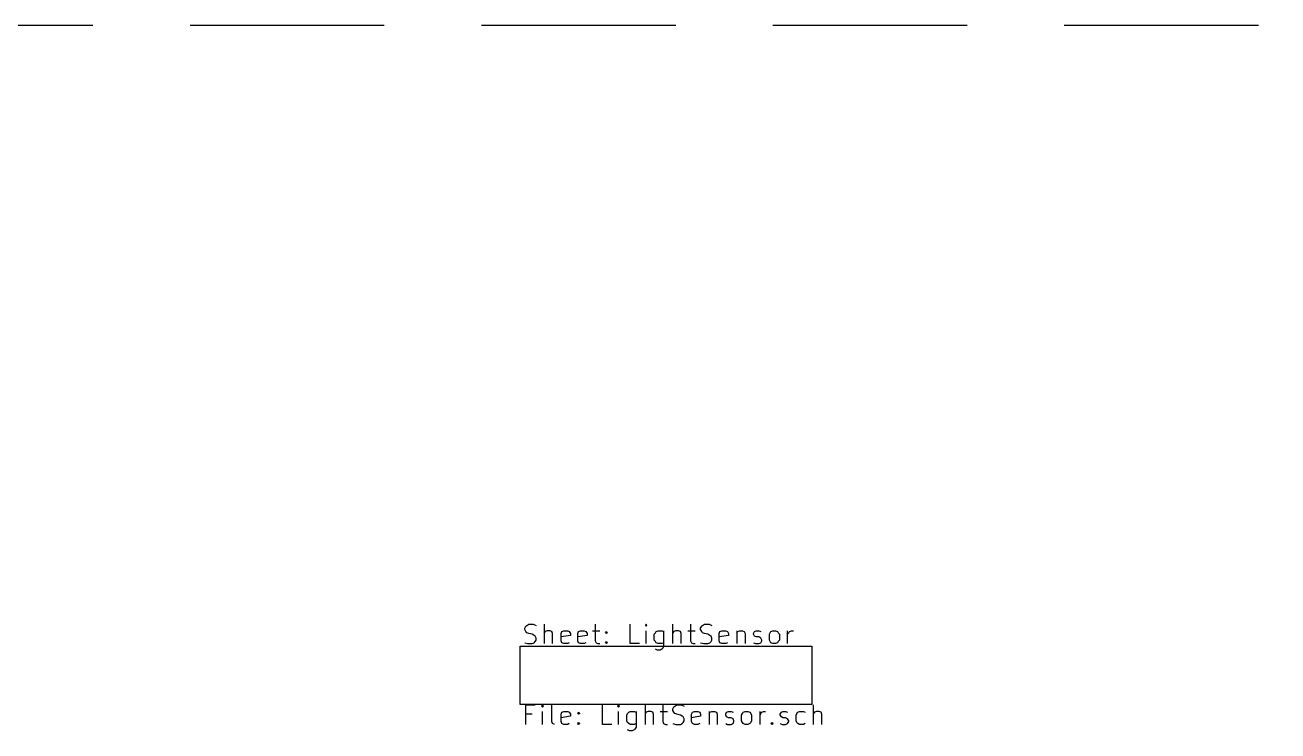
# Model space of a CAD drawing. Extents: x 0.5 to 16.1, y -11.2 to -0.6.
# Drawn here: x 12.825 to 16.05, y -9.618 to -7.8 of the extents above; entities that cross this region are included whole.
import ezdxf

# ---------------------------------------------------------------- set-up
doc = ezdxf.new("R2010")
doc.units = 0
doc.header["$MEASUREMENT"] = 0
doc.linetypes.add('DASHED', pattern=[0.75, 0.5, -0.25])
for name, color, linetype in [('BLACK', 7, 'CONTINUOUS'), ('BLUE3', 171, 'CONTINUOUS'), ('MAGENTA2', 6, 'CONTINUOUS')]:
    doc.layers.add(name, color=color, linetype=linetype)

msp = doc.modelspace()

# ---------------------------------------------------------------- linework, layer by layer
at = {"layer": 'BLACK', "linetype": 'CONTINUOUS'}
for p, q in [((14.112, -9.353), (14.114, -9.348)), ((14.114, -9.348), (14.117, -9.346)), ((14.117, -9.346), (14.122, -9.343)), ((14.122, -9.343), (14.133, -9.343)), ((14.133, -9.343), (14.141, -9.346)), ((14.162, -9.393), (14.162, -9.343)), ((14.293, -9.343), (14.293, -9.386)), ((14.383, -9.393), (14.383, -9.343)), ((14.424, -9.343), (14.422, -9.346)), ((14.422, -9.346), (14.424, -9.348)), ((14.426, -9.346), (14.424, -9.343)), ((14.424, -9.343), (14.424, -9.348)), ((14.424, -9.348), (14.426, -9.346)), ((14.493, -9.393), (14.493, -9.343)), ((14.538, -9.343), (14.538, -9.386)), ((14.564, -9.353), (14.567, -9.348)), ((14.567, -9.348), (14.569, -9.346)), ((14.569, -9.346), (14.574, -9.343)), ((14.574, -9.343), (14.586, -9.343)), ((14.586, -9.343), (14.593, -9.346)), ((14.112, -9.357), (14.112, -9.353)), ((14.114, -9.362), (14.112, -9.357)), ((14.117, -9.365), (14.114, -9.362)), ((14.122, -9.367), (14.117, -9.365)), ((14.131, -9.369), (14.122, -9.367)), ((14.136, -9.372), (14.131, -9.369)), ((14.138, -9.374), (14.136, -9.372)), ((14.141, -9.379), (14.138, -9.374)), ((14.141, -9.384), (14.141, -9.379)), ((14.164, -9.362), (14.162, -9.365)), ((14.169, -9.36), (14.164, -9.362)), ((14.176, -9.36), (14.169, -9.36)), ((14.181, -9.362), (14.176, -9.36)), ((14.183, -9.367), (14.181, -9.362)), ((14.183, -9.393), (14.183, -9.367)), ((14.205, -9.367), (14.207, -9.362)), ((14.205, -9.386), (14.205, -9.367)), ((14.229, -9.372), (14.205, -9.376)), ((14.207, -9.362), (14.212, -9.36)), ((14.212, -9.36), (14.222, -9.36)), ((14.222, -9.36), (14.226, -9.362)), ((14.226, -9.362), (14.229, -9.367)), ((14.229, -9.367), (14.229, -9.372)), ((14.248, -9.367), (14.25, -9.362)), ((14.248, -9.386), (14.248, -9.367)), ((14.272, -9.372), (14.248, -9.376)), ((14.25, -9.362), (14.255, -9.36)), ((14.255, -9.36), (14.264, -9.36)), ((14.264, -9.36), (14.269, -9.362)), ((14.269, -9.362), (14.272, -9.367)), ((14.272, -9.367), (14.272, -9.372)), ((14.286, -9.36), (14.305, -9.36)), ((14.319, -9.365), (14.322, -9.362)), ((14.322, -9.367), (14.319, -9.365)), ((14.322, -9.362), (14.324, -9.365)), ((14.322, -9.362), (14.322, -9.367)), ((14.324, -9.365), (14.322, -9.367)), ((14.424, -9.393), (14.424, -9.36)), ((14.445, -9.369), (14.448, -9.365)), ((14.445, -9.384), (14.445, -9.369)), ((14.448, -9.365), (14.45, -9.362)), ((14.45, -9.362), (14.455, -9.36)), ((14.455, -9.36), (14.464, -9.36)), ((14.464, -9.36), (14.469, -9.362)), ((14.469, -9.36), (14.469, -9.4)), ((14.495, -9.362), (14.493, -9.365)), ((14.5, -9.36), (14.495, -9.362)), ((14.507, -9.36), (14.5, -9.36)), ((14.512, -9.362), (14.507, -9.36)), ((14.514, -9.367), (14.512, -9.362)), ((14.514, -9.393), (14.514, -9.367)), ((14.531, -9.36), (14.55, -9.36)), ((14.564, -9.357), (14.564, -9.353)), ((14.567, -9.362), (14.564, -9.357)), ((14.569, -9.365), (14.567, -9.362)), ((14.574, -9.367), (14.569, -9.365)), ((14.583, -9.369), (14.574, -9.367)), ((14.588, -9.372), (14.583, -9.369)), ((14.591, -9.374), (14.588, -9.372)), ((14.593, -9.379), (14.591, -9.374)), ((14.593, -9.384), (14.593, -9.379)), ((14.612, -9.367), (14.614, -9.362)), ((14.612, -9.386), (14.612, -9.367)), ((14.636, -9.372), (14.612, -9.376)), ((14.614, -9.362), (14.619, -9.36)), ((14.619, -9.36), (14.629, -9.36)), ((14.629, -9.36), (14.633, -9.362)), ((14.633, -9.362), (14.636, -9.367)), ((14.636, -9.367), (14.636, -9.372)), ((14.657, -9.36), (14.657, -9.393)), ((14.657, -9.365), (14.66, -9.362)), ((14.66, -9.362), (14.664, -9.36)), ((14.664, -9.36), (14.672, -9.36)), ((14.672, -9.36), (14.676, -9.362)), ((14.676, -9.362), (14.679, -9.367)), ((14.679, -9.367), (14.679, -9.393)), ((14.7, -9.367), (14.703, -9.362)), ((14.7, -9.369), (14.7, -9.367)), ((14.703, -9.374), (14.7, -9.369)), ((14.703, -9.362), (14.707, -9.36)), ((14.707, -9.376), (14.703, -9.374)), ((14.707, -9.36), (14.714, -9.36)), ((14.714, -9.376), (14.707, -9.376)), ((14.714, -9.36), (14.719, -9.362)), ((14.719, -9.379), (14.714, -9.376)), ((14.722, -9.384), (14.719, -9.379)), ((14.741, -9.369), (14.743, -9.365)), ((14.741, -9.384), (14.741, -9.369)), ((14.743, -9.365), (14.745, -9.362)), ((14.745, -9.362), (14.75, -9.36)), ((14.75, -9.36), (14.757, -9.36)), ((14.757, -9.36), (14.762, -9.362)), ((14.762, -9.362), (14.764, -9.365)), ((14.764, -9.365), (14.767, -9.369)), ((14.767, -9.369), (14.767, -9.384)), ((14.788, -9.393), (14.788, -9.36)), ((14.788, -9.369), (14.791, -9.365)), ((14.791, -9.365), (14.793, -9.362)), ((14.793, -9.362), (14.798, -9.36)), ((14.798, -9.36), (14.803, -9.36)), ((14.112, -9.391), (14.119, -9.393)), ((14.119, -9.393), (14.131, -9.393)), ((14.131, -9.393), (14.136, -9.391)), ((14.136, -9.391), (14.138, -9.388)), ((14.138, -9.388), (14.141, -9.384)), ((14.207, -9.391), (14.205, -9.386)), ((14.212, -9.393), (14.207, -9.391)), ((14.222, -9.393), (14.212, -9.393)), ((14.226, -9.391), (14.222, -9.393)), ((14.25, -9.391), (14.248, -9.386)), ((14.255, -9.393), (14.25, -9.391)), ((14.264, -9.393), (14.255, -9.393)), ((14.269, -9.391), (14.264, -9.393)), ((14.293, -9.386), (14.295, -9.391)), ((14.295, -9.391), (14.3, -9.393)), ((14.3, -9.393), (14.305, -9.393)), ((14.319, -9.391), (14.322, -9.388)), ((14.322, -9.393), (14.319, -9.391)), ((14.322, -9.388), (14.324, -9.391)), ((14.322, -9.388), (14.322, -9.393)), ((14.324, -9.391), (14.322, -9.393)), ((14.407, -9.393), (14.383, -9.393)), ((14.448, -9.388), (14.445, -9.384)), ((14.45, -9.391), (14.448, -9.388)), ((14.453, -9.41), (14.448, -9.407)), ((14.455, -9.393), (14.45, -9.391)), ((14.46, -9.41), (14.453, -9.41)), ((14.464, -9.393), (14.455, -9.393)), ((14.464, -9.407), (14.46, -9.41)), ((14.469, -9.391), (14.464, -9.393)), ((14.467, -9.405), (14.464, -9.407)), ((14.469, -9.4), (14.467, -9.405)), ((14.538, -9.386), (14.541, -9.391)), ((14.541, -9.391), (14.545, -9.393)), ((14.545, -9.393), (14.55, -9.393)), ((14.564, -9.391), (14.572, -9.393)), ((14.572, -9.393), (14.583, -9.393)), ((14.583, -9.393), (14.588, -9.391)), ((14.588, -9.391), (14.591, -9.388)), ((14.591, -9.388), (14.593, -9.384)), ((14.614, -9.391), (14.612, -9.386)), ((14.619, -9.393), (14.614, -9.391)), ((14.629, -9.393), (14.619, -9.393)), ((14.633, -9.391), (14.629, -9.393)), ((14.7, -9.391), (14.705, -9.393)), ((14.705, -9.393), (14.714, -9.393)), ((14.714, -9.393), (14.719, -9.391)), ((14.719, -9.391), (14.722, -9.386)), ((14.722, -9.386), (14.722, -9.384)), ((14.743, -9.388), (14.741, -9.384)), ((14.745, -9.391), (14.743, -9.388)), ((14.75, -9.393), (14.745, -9.391)), ((14.757, -9.393), (14.75, -9.393)), ((14.762, -9.391), (14.757, -9.393)), ((14.764, -9.388), (14.762, -9.391)), ((14.767, -9.384), (14.764, -9.388)), ((14.114, -9.601), (14.114, -9.551)), ((14.114, -9.551), (14.138, -9.551)), ((14.131, -9.575), (14.114, -9.575)), ((14.157, -9.551), (14.155, -9.554)), ((14.155, -9.554), (14.157, -9.556)), ((14.16, -9.554), (14.157, -9.551)), ((14.157, -9.551), (14.157, -9.556)), ((14.157, -9.556), (14.16, -9.554)), ((14.157, -9.601), (14.157, -9.568)), ((14.181, -9.594), (14.181, -9.551)), ((14.205, -9.575), (14.207, -9.57)), ((14.205, -9.594), (14.205, -9.575)), ((14.207, -9.57), (14.212, -9.568)), ((14.212, -9.568), (14.222, -9.568)), ((14.222, -9.568), (14.226, -9.57)), ((14.226, -9.57), (14.229, -9.575)), ((14.229, -9.575), (14.229, -9.58)), ((14.248, -9.573), (14.25, -9.57)), ((14.25, -9.575), (14.248, -9.573)), ((14.25, -9.57), (14.253, -9.573)), ((14.25, -9.57), (14.25, -9.575)), ((14.253, -9.573), (14.25, -9.575)), ((14.312, -9.601), (14.312, -9.551)), ((14.353, -9.551), (14.35, -9.554)), ((14.35, -9.554), (14.353, -9.556)), ((14.355, -9.554), (14.353, -9.551)), ((14.353, -9.551), (14.353, -9.556)), ((14.353, -9.556), (14.355, -9.554)), ((14.353, -9.601), (14.353, -9.568)), ((14.374, -9.577), (14.376, -9.573)), ((14.374, -9.592), (14.374, -9.577)), ((14.376, -9.573), (14.379, -9.57)), ((14.379, -9.57), (14.383, -9.568)), ((14.383, -9.568), (14.393, -9.568)), ((14.393, -9.568), (14.398, -9.57)), ((14.398, -9.568), (14.398, -9.608)), ((14.422, -9.601), (14.422, -9.551)), ((14.424, -9.57), (14.422, -9.573)), ((14.429, -9.568), (14.424, -9.57)), ((14.436, -9.568), (14.429, -9.568)), ((14.441, -9.57), (14.436, -9.568)), ((14.443, -9.575), (14.441, -9.57)), ((14.443, -9.601), (14.443, -9.575)), ((14.46, -9.568), (14.479, -9.568)), ((14.467, -9.551), (14.467, -9.594)), ((14.493, -9.561), (14.495, -9.556)), ((14.493, -9.565), (14.493, -9.561)), ((14.495, -9.57), (14.493, -9.565)), ((14.495, -9.556), (14.498, -9.554)), ((14.498, -9.573), (14.495, -9.57)), ((14.498, -9.554), (14.503, -9.551)), ((14.503, -9.575), (14.498, -9.573)), ((14.503, -9.551), (14.514, -9.551)), ((14.512, -9.577), (14.503, -9.575)), ((14.517, -9.58), (14.512, -9.577)), ((14.514, -9.551), (14.522, -9.554)), ((14.541, -9.575), (14.543, -9.57)), ((14.541, -9.594), (14.541, -9.575)), ((14.543, -9.57), (14.548, -9.568)), ((14.548, -9.568), (14.557, -9.568)), ((14.557, -9.568), (14.562, -9.57)), ((14.562, -9.57), (14.564, -9.575)), ((14.564, -9.575), (14.564, -9.58)), ((14.586, -9.568), (14.586, -9.601)), ((14.586, -9.573), (14.588, -9.57)), ((14.588, -9.57), (14.593, -9.568)), ((14.593, -9.568), (14.6, -9.568)), ((14.6, -9.568), (14.605, -9.57)), ((14.605, -9.57), (14.607, -9.575)), ((14.607, -9.575), (14.607, -9.601)), ((14.629, -9.575), (14.631, -9.57)), ((14.629, -9.577), (14.629, -9.575)), ((14.631, -9.582), (14.629, -9.577)), ((14.631, -9.57), (14.636, -9.568)), ((14.636, -9.568), (14.643, -9.568)), ((14.643, -9.568), (14.648, -9.57)), ((14.669, -9.577), (14.672, -9.573)), ((14.669, -9.592), (14.669, -9.577)), ((14.672, -9.573), (14.674, -9.57)), ((14.674, -9.57), (14.679, -9.568)), ((14.679, -9.568), (14.686, -9.568)), ((14.686, -9.568), (14.691, -9.57)), ((14.691, -9.57), (14.693, -9.573)), ((14.693, -9.573), (14.695, -9.577)), ((14.695, -9.577), (14.695, -9.592)), ((14.717, -9.601), (14.717, -9.568)), ((14.717, -9.577), (14.719, -9.573)), ((14.719, -9.573), (14.722, -9.57)), ((14.722, -9.57), (14.726, -9.568)), ((14.726, -9.568), (14.731, -9.568)), ((14.769, -9.575), (14.772, -9.57)), ((14.769, -9.577), (14.769, -9.575)), ((14.772, -9.582), (14.769, -9.577)), ((14.772, -9.57), (14.776, -9.568)), ((14.776, -9.568), (14.783, -9.568)), ((14.783, -9.568), (14.788, -9.57)), ((14.81, -9.577), (14.812, -9.573)), ((14.81, -9.592), (14.81, -9.577)), ((14.812, -9.573), (14.814, -9.57)), ((14.814, -9.57), (14.819, -9.568)), ((14.819, -9.568), (14.829, -9.568)), ((14.829, -9.568), (14.833, -9.57)), ((14.855, -9.601), (14.855, -9.551)), ((14.857, -9.57), (14.855, -9.573)), ((14.862, -9.568), (14.857, -9.57)), ((14.869, -9.568), (14.862, -9.568)), ((14.874, -9.57), (14.869, -9.568)), ((14.876, -9.575), (14.874, -9.57)), ((14.876, -9.601), (14.876, -9.575)), ((14.183, -9.599), (14.181, -9.594)), ((14.188, -9.601), (14.183, -9.599)), ((14.229, -9.58), (14.205, -9.584)), ((14.207, -9.599), (14.205, -9.594)), ((14.212, -9.601), (14.207, -9.599)), ((14.222, -9.601), (14.212, -9.601)), ((14.226, -9.599), (14.222, -9.601)), ((14.248, -9.599), (14.25, -9.596)), ((14.25, -9.601), (14.248, -9.599)), ((14.25, -9.596), (14.253, -9.599)), ((14.25, -9.596), (14.25, -9.601)), ((14.253, -9.599), (14.25, -9.601)), ((14.336, -9.601), (14.312, -9.601)), ((14.376, -9.596), (14.374, -9.592)), ((14.379, -9.599), (14.376, -9.596)), ((14.383, -9.601), (14.379, -9.599)), ((14.393, -9.601), (14.383, -9.601)), ((14.398, -9.599), (14.393, -9.601)), ((14.398, -9.608), (14.395, -9.613)), ((14.467, -9.594), (14.469, -9.599)), ((14.469, -9.599), (14.474, -9.601)), ((14.474, -9.601), (14.479, -9.601)), ((14.493, -9.599), (14.5, -9.601)), ((14.5, -9.601), (14.512, -9.601)), ((14.512, -9.601), (14.517, -9.599)), ((14.519, -9.582), (14.517, -9.58)), ((14.517, -9.599), (14.519, -9.596)), ((14.522, -9.587), (14.519, -9.582)), ((14.519, -9.596), (14.522, -9.592)), ((14.522, -9.592), (14.522, -9.587)), ((14.564, -9.58), (14.541, -9.584)), ((14.543, -9.599), (14.541, -9.594)), ((14.548, -9.601), (14.543, -9.599)), ((14.557, -9.601), (14.548, -9.601)), ((14.562, -9.599), (14.557, -9.601)), ((14.629, -9.599), (14.633, -9.601)), ((14.636, -9.584), (14.631, -9.582)), ((14.633, -9.601), (14.643, -9.601)), ((14.643, -9.584), (14.636, -9.584)), ((14.648, -9.587), (14.643, -9.584)), ((14.643, -9.601), (14.648, -9.599)), ((14.65, -9.592), (14.648, -9.587)), ((14.648, -9.599), (14.65, -9.594)), ((14.65, -9.594), (14.65, -9.592)), ((14.672, -9.596), (14.669, -9.592)), ((14.674, -9.599), (14.672, -9.596)), ((14.679, -9.601), (14.674, -9.599)), ((14.686, -9.601), (14.679, -9.601)), ((14.691, -9.599), (14.686, -9.601)), ((14.693, -9.596), (14.691, -9.599)), ((14.695, -9.592), (14.693, -9.596)), ((14.745, -9.599), (14.748, -9.596)), ((14.748, -9.601), (14.745, -9.599)), ((14.748, -9.596), (14.75, -9.599)), ((14.748, -9.596), (14.748, -9.601)), ((14.75, -9.599), (14.748, -9.601)), ((14.769, -9.599), (14.774, -9.601)), ((14.776, -9.584), (14.772, -9.582)), ((14.774, -9.601), (14.783, -9.601)), ((14.783, -9.584), (14.776, -9.584)), ((14.788, -9.587), (14.783, -9.584)), ((14.783, -9.601), (14.788, -9.599)), ((14.791, -9.592), (14.788, -9.587)), ((14.788, -9.599), (14.791, -9.594)), ((14.791, -9.594), (14.791, -9.592)), ((14.812, -9.596), (14.81, -9.592)), ((14.814, -9.599), (14.812, -9.596)), ((14.819, -9.601), (14.814, -9.599)), ((14.829, -9.601), (14.819, -9.601)), ((14.833, -9.599), (14.829, -9.601)), ((14.381, -9.618), (14.376, -9.615)), ((14.388, -9.618), (14.381, -9.618)), ((14.393, -9.615), (14.388, -9.618)), ((14.395, -9.613), (14.393, -9.615))]:
    msp.add_line(p, q, dxfattribs=at)
at = {"layer": 'BLUE3', "linetype": 'DASHED'}
msp.add_line((0.5, -7.8), (16.05, -7.8), dxfattribs=at)
at = {"layer": 'MAGENTA2', "linetype": 'CONTINUOUS'}
for p, q in [((14.1, -9.4), (14.85, -9.4)), ((14.1, -9.55), (14.1, -9.4)), ((14.85, -9.4), (14.85, -9.55)), ((14.85, -9.55), (14.1, -9.55))]:
    msp.add_line(p, q, dxfattribs=at)

doc.saveas('drawing.dxf')
